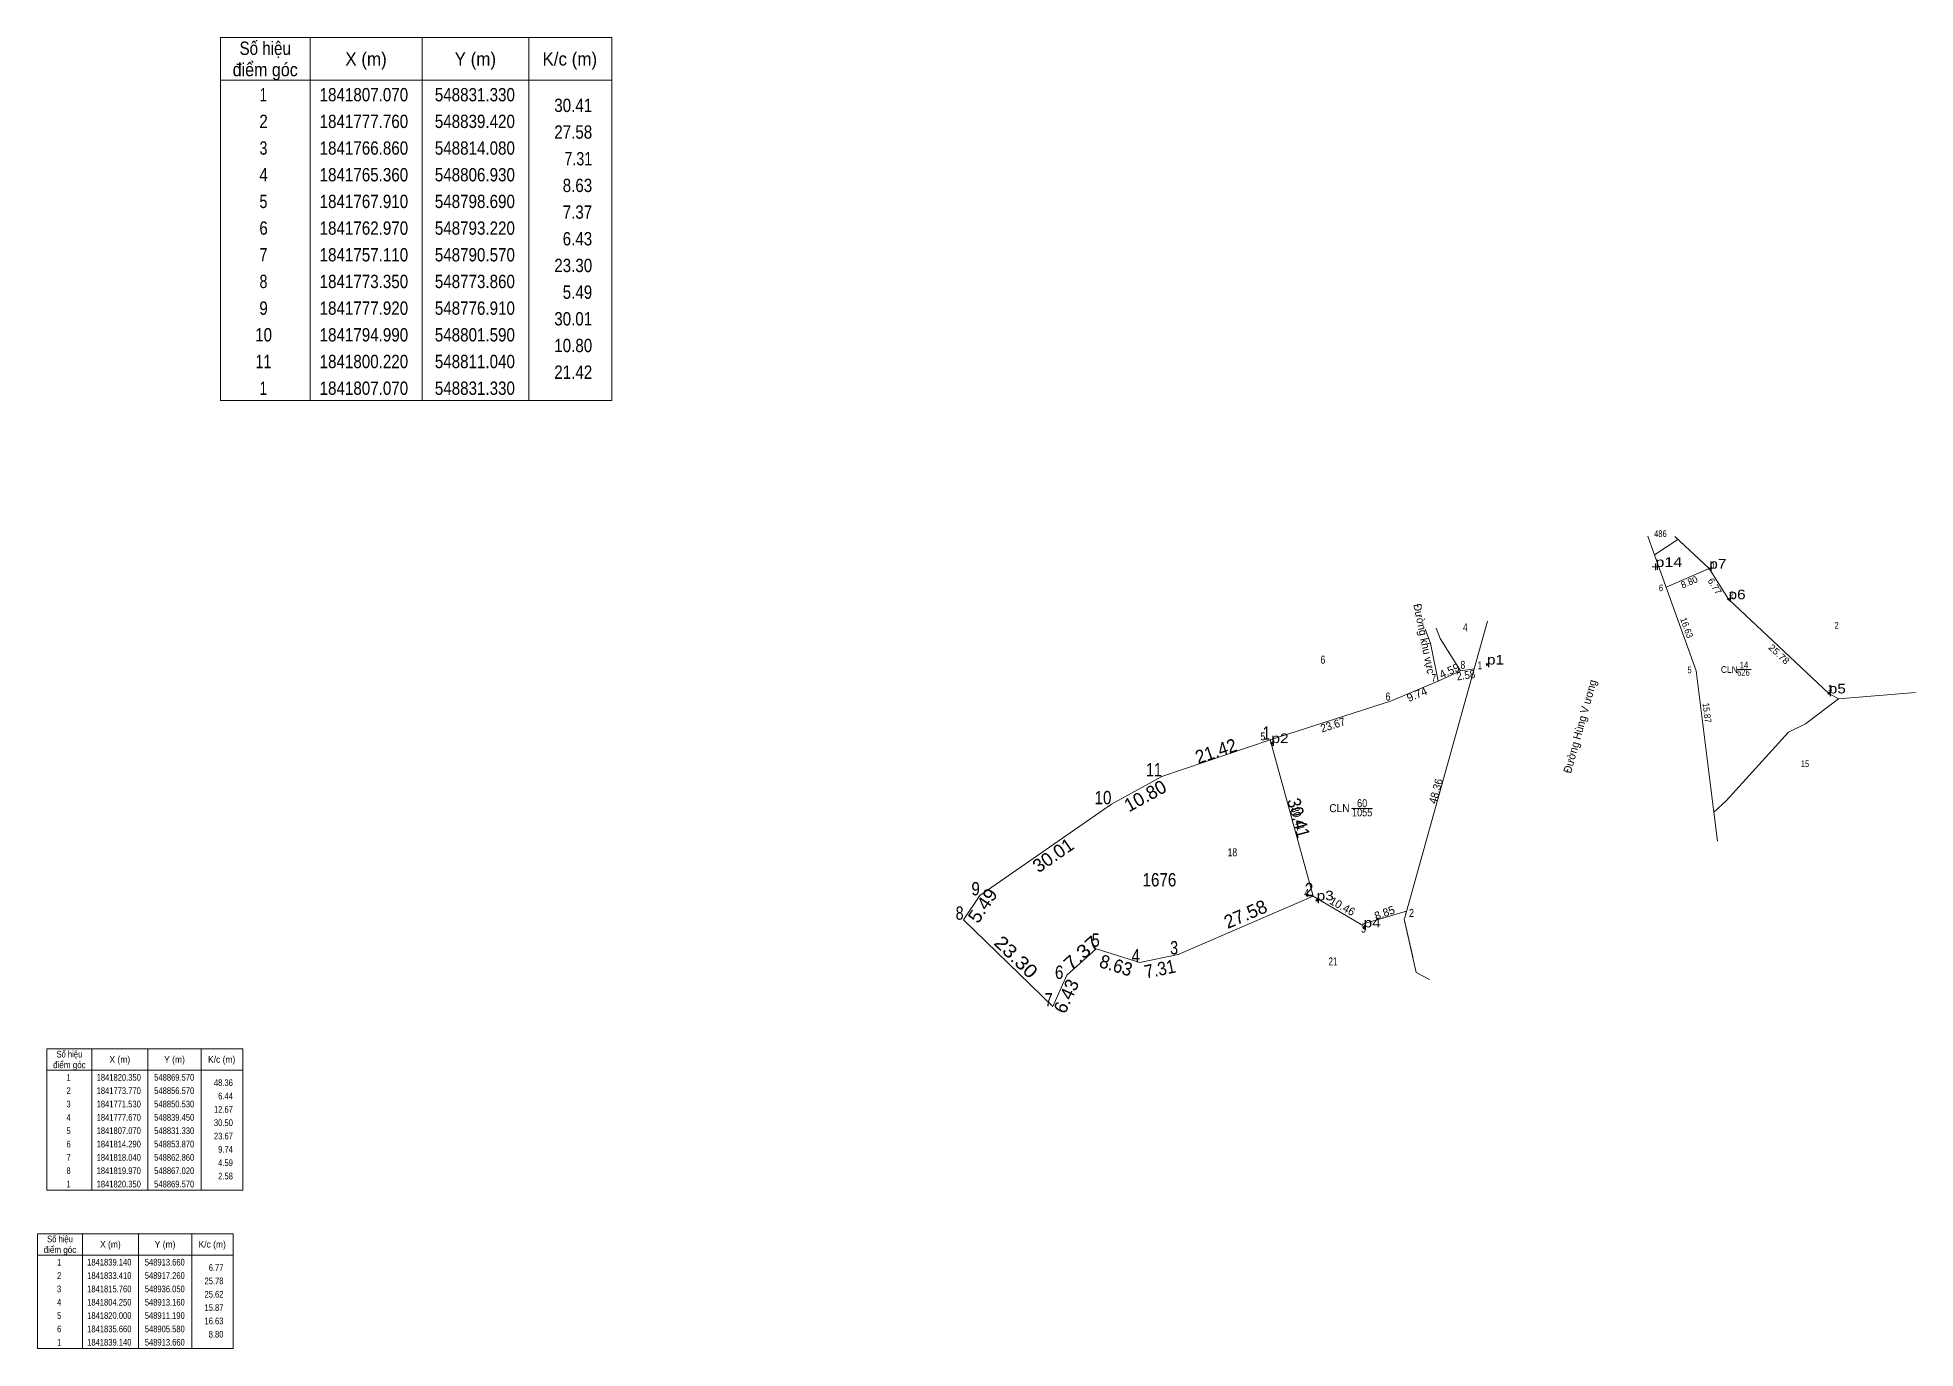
# Model space of a CAD drawing. Header units: metres. Extents: x 548068 to 548952, y 1841693 to 1842413.
# Drawn here: x 548600.3 to 548952.3, y 1841693 to 1841938.7 of the extents above; entities that cross this region are included whole.
import ezdxf
from ezdxf.enums import TextEntityAlignment as Align

# ---------------------------------------------------------------- set-up
doc = ezdxf.new("R2010")
doc.units = ezdxf.units.M
doc.header["$LTSCALE"] = 0.65
doc.header["$PDMODE"] = 32
doc.header["$PDSIZE"] = 0.325
for name, color, linetype, lineweight in [('1', 7, 'Continuous', 13), ('10', 7, 'Continuous', 13), ('36', 7, 'Continuous', 13), ('50', 7, 'Continuous', 13), ('63', 7, 'Continuous', 13), ('7', 7, 'Continuous', 13)]:
    doc.layers.add(name, color=color, linetype=linetype, lineweight=lineweight)
doc.layers.add('12', color=7, linetype='Continuous')

msp = doc.modelspace()

# ---------------------------------------------------------------- linework, layer by layer
at = {"layer": '1'}
msp.add_line((548869.57, 1841820.35), (548856.57, 1841773.77), dxfattribs=at)
msp.add_lwpolyline([(548831.33, 1841807.07), (548853.87, 1841814.29), (548862.86, 1841818.04), (548867.02, 1841819.97), (548869.57, 1841820.35)], dxfattribs=at)
msp.add_lwpolyline([(548831.33, 1841807.07), (548839.42, 1841777.76), (548814.08, 1841766.86), (548806.93, 1841765.36), (548798.69, 1841767.91), (548793.22, 1841762.97), (548790.57, 1841757.11), (548773.86, 1841773.35), (548776.91, 1841777.92), (548801.59, 1841794.99), (548811.04, 1841800.22)], close=True, dxfattribs=at)
at = {"layer": '10'}
for points in [[(548936.05, 1841815.76), (548917.26, 1841833.41), (548913.66, 1841839.14), (548905.58, 1841835.66)], [(548915.18, 1841788.07), (548914.51, 1841793.5), (548916.8, 1841795.61), (548928.52, 1841808.5), (548931.73, 1841810.07), (548937.9, 1841814.73), (548952.31, 1841815.92)], [(548937.9, 1841814.73), (548931.73, 1841810.07), (548928.52, 1841808.5), (548916.8, 1841795.61), (548914.51, 1841793.5)], [(548839.42, 1841777.76), (548848.43, 1841772.44), (548856.91, 1841774.98), (548856.57, 1841773.77), (548856.48, 1841773.43), (548858.73, 1841763.49), (548861.19, 1841762.16)]]:
    msp.add_lwpolyline(points, dxfattribs=at)
at = {"layer": '36'}
for p, q in [((548913.66, 1841839.14), (548907.19, 1841845.14)), ((548907.76, 1841844.61), (548903.4, 1841841.76)), ((548831.33, 1841807.07), (548839.42, 1841777.76)), ((548814.08, 1841766.86), (548839.42, 1841777.76))]:
    msp.add_line(p, q, dxfattribs=at)
for points in [[(548860.37, 1841827.83), (548861.42, 1841825.15), (548862.86, 1841818.04)], [(548869.57, 1841820.35), (548867.02, 1841819.97), (548863.2, 1841826.05), (548862.49, 1841827.99)], [(548831.33, 1841807.07), (548853.87, 1841814.29), (548862.86, 1841818.04), (548867.02, 1841819.97), (548869.57, 1841820.35)], [(548936.05, 1841815.76), (548937.9, 1841814.73), (548952.31, 1841815.92)], [(548831.33, 1841807.07), (548811.04, 1841800.22), (548801.59, 1841794.99), (548776.91, 1841777.92), (548773.86, 1841773.35), (548790.57, 1841757.11)], [(548814.08, 1841766.86), (548806.93, 1841765.36), (548798.69, 1841767.91), (548793.22, 1841762.97), (548790.57, 1841757.11)]]:
    msp.add_lwpolyline(points, dxfattribs=at)
at = {"layer": '50'}
for p, q in [((548903.23, 1841842.24), (548902.17, 1841845.21)), ((548869.57, 1841820.35), (548872.07, 1841829.31)), ((548856.57, 1841773.77), (548869.57, 1841820.35))]:
    msp.add_line(p, q, dxfattribs=at)
for points in [[(548914.51, 1841793.5), (548911.19, 1841820), (548903.23, 1841842.24)], [(548858.07, 1841766.42), (548856.48, 1841773.43), (548856.57, 1841773.77)]]:
    msp.add_lwpolyline(points, dxfattribs=at)
at = {"layer": '63'}
for p, q in [((548651.34, 1841938.66), (548651.34, 1841870.66)), ((548672.34, 1841938.66), (548672.34, 1841870.66)), ((548692.34, 1841938.66), (548692.34, 1841870.66)), ((548634.54, 1841930.66), (548707.94, 1841930.66)), ((548918.87, 1841820.27), (548921.49, 1841820.27)), ((548846.6, 1841794.22), (548850.55, 1841794.19)), ((548610.43, 1841749.16), (548610.43, 1841722.66)), ((548620.93, 1841749.16), (548620.93, 1841722.66)), ((548630.93, 1841749.16), (548630.93, 1841722.66)), ((548602.03, 1841745.16), (548638.73, 1841745.16)), ((548608.66, 1841714.52), (548608.66, 1841693.02)), ((548619.16, 1841714.52), (548619.16, 1841693.02)), ((548629.16, 1841714.52), (548629.16, 1841693.02)), ((548600.26, 1841710.52), (548636.96, 1841710.52))]:
    msp.add_line(p, q, dxfattribs=at)
for points in [[(548634.54, 1841938.66), (548707.94, 1841938.66), (548707.94, 1841870.66), (548634.54, 1841870.66)], [(548602.03, 1841749.16), (548638.73, 1841749.16), (548638.73, 1841722.66), (548602.03, 1841722.66)], [(548600.26, 1841714.52), (548636.96, 1841714.52), (548636.96, 1841693.02), (548600.26, 1841693.02)]]:
    msp.add_lwpolyline(points, close=True, dxfattribs=at)
at = {"layer": '7'}
for p, q in [((548904.19, 1841839.46), (548902.95, 1841839.46)), ((548903.57, 1841838.83), (548903.57, 1841840.08))]:
    msp.add_line(p, q, dxfattribs=at)
for p in [(548913.66, 1841839.14), (548917.26, 1841833.41), (548871.98, 1841821.18), (548936.05, 1841815.76), (548831.58, 1841806.45), (548840.06, 1841776.98), (548848.87, 1841771.92)]:
    msp.add_point(p, dxfattribs=at)

# ---------------------------------------------------------------- texts
at = {"layer": '1'}
for s, height, width, p in [('486', 1.25, 0.85, (548904.505, 1841845.07)), ('4', 1.5, 0.8, (548867.93, 1841827.4)), ('2', 1.25, 0.8, (548937.53, 1841827.91)), ('6', 1.5, 0.8, (548841.225, 1841821.34)), ('CLN', 1.25, 0.95, (548917.415, 1841819.61)), ('626', 1.25, 0.85, (548920.055, 1841819.07)), ('14', 1.25, 0.85, (548920.155, 1841820.44)), ('15', 1.25, 0.8, (548931.61, 1841801.96)), ('60', 1.5, 0.85, (548848.58, 1841794.44)), ('CLN', 1.5, 0.95, (548844.33, 1841793.51)), ('1055', 1.5, 0.85, (548848.585, 1841792.72)), ('18', 1.5, 0.8, (548824.255, 1841785.24)), ('21', 1.5, 0.75, (548843.105, 1841764.79))]:
    msp.add_text(s, height=height, dxfattribs=dict(at, width=width)).set_placement(p, align=Align.CENTER)
at = {"layer": '12'}
for s, width, p in [('p14', 1.25, (548903.57, 1841839.46)), ('p7', 1.2, (548913.66, 1841839.14)), ('p6', 1.2, (548917.26, 1841833.41)), ('p1', 1.2, (548871.98, 1841821.18)), ('p5', 1.2, (548936.05, 1841815.76)), ('p2', 1.2, (548831.58, 1841806.46)), ('p3', 1.2, (548840.06, 1841776.98)), ('p4', 1.2, (548848.86, 1841771.92))]:
    msp.add_text(s, height=1.8, dxfattribs=dict(at, width=width)).set_placement(p)
at = {"layer": '63'}
for s, height, width, p in [('Số hiệu', 2.5, 0.85, (548642.94, 1841935.41)), ('điểm góc', 2.5, 0.9, (548642.94, 1841931.41)), ('X (m)', 2.5, 0.95, (548661.84, 1841933.41)), ('Y (m)', 2.5, 0.95, (548682.335, 1841933.41)), ('K/c (m)', 2.5, 0.95, (548700.04, 1841933.41)), (' 1', 2.5, 0.75, (548642.235, 1841926.71)), ('1841807.070', 2.5, 0.85, (548661.44, 1841926.71)), ('548831.330', 2.5, 0.85, (548682.245, 1841926.71)), (' 2', 2.5, 0.85, (548642.24, 1841921.71)), ('1841777.760', 2.5, 0.85, (548661.44, 1841921.71)), ('548839.420', 2.5, 0.85, (548682.245, 1841921.71)), (' 3', 2.5, 0.8, (548642.24, 1841916.71)), ('1841766.860', 2.5, 0.85, (548661.44, 1841916.71)), ('548814.080', 2.5, 0.85, (548682.245, 1841916.71)), (' 4', 2.5, 0.85, (548642.235, 1841911.71)), ('1841765.360', 2.5, 0.85, (548661.44, 1841911.71)), ('548806.930', 2.5, 0.85, (548682.245, 1841911.71)), (' 5', 2.5, 0.8, (548642.24, 1841906.71)), ('1841767.910', 2.5, 0.85, (548661.44, 1841906.71)), ('548798.690', 2.5, 0.85, (548682.245, 1841906.71)), (' 6', 2.5, 0.85, (548642.24, 1841901.71)), ('1841762.970', 2.5, 0.85, (548661.44, 1841901.71)), ('548793.220', 2.5, 0.85, (548682.245, 1841901.71)), (' 7', 2.5, 0.8, (548642.24, 1841896.71)), ('1841757.110', 2.5, 0.85, (548661.44, 1841896.71)), ('548790.570', 2.5, 0.85, (548682.245, 1841896.71)), (' 8', 2.5, 0.8, (548642.24, 1841891.71)), ('1841773.350', 2.5, 0.85, (548661.44, 1841891.71)), ('548773.860', 2.5, 0.85, (548682.245, 1841891.71)), (' 9', 2.5, 0.85, (548642.235, 1841886.71)), ('1841777.920', 2.5, 0.85, (548661.44, 1841886.71)), ('548776.910', 2.5, 0.85, (548682.245, 1841886.71)), (' 10', 2.5, 0.85, (548642.235, 1841881.71)), ('1841794.990', 2.5, 0.85, (548661.44, 1841881.71)), ('548801.590', 2.5, 0.85, (548682.245, 1841881.71)), (' 11', 2.5, 0.8, (548642.235, 1841876.71)), ('1841800.220', 2.5, 0.85, (548661.44, 1841876.71)), ('548811.040', 2.5, 0.85, (548682.245, 1841876.71)), (' 1', 2.5, 0.75, (548642.235, 1841871.71)), ('1841807.070', 2.5, 0.85, (548661.44, 1841871.71)), ('548831.330', 2.5, 0.85, (548682.245, 1841871.71)), ('1676', 2.5, 0.85, (548810.58, 1841779.59)), ('điểm góc', 1.25, 0.9, (548606.23, 1841745.54)), ('Số hiệu', 1.25, 0.85, (548606.23, 1841747.54)), ('X (m)', 1.25, 0.95, (548615.68, 1841746.54)), ('Y (m)', 1.25, 0.95, (548625.935, 1841746.54)), ('K/c (m)', 1.25, 0.95, (548634.775, 1841746.54)), (' 1', 1.25, 0.75, (548605.88, 1841743.19)), ('1841820.350', 1.25, 0.85, (548615.48, 1841743.19)), ('548869.570', 1.25, 0.85, (548625.88, 1841743.19)), (' 3', 1.25, 0.8, (548605.875, 1841738.19)), (' 2', 1.25, 0.85, (548605.885, 1841740.69)), ('1841773.770', 1.25, 0.85, (548615.48, 1841740.69)), ('1841771.530', 1.25, 0.85, (548615.48, 1841738.19)), ('548856.570', 1.25, 0.85, (548625.88, 1841740.69)), ('548850.530', 1.25, 0.85, (548625.88, 1841738.19)), (' 4', 1.25, 0.85, (548605.88, 1841735.69)), ('1841777.670', 1.25, 0.85, (548615.48, 1841735.69)), ('548839.450', 1.25, 0.85, (548625.88, 1841735.69)), (' 5', 1.25, 0.8, (548605.885, 1841733.19)), ('1841807.070', 1.25, 0.85, (548615.48, 1841733.19)), ('548831.330', 1.25, 0.85, (548625.88, 1841733.19)), (' 6', 1.25, 0.85, (548605.885, 1841730.69)), (' 7', 1.25, 0.8, (548605.885, 1841728.19)), ('1841814.290', 1.25, 0.85, (548615.48, 1841730.69)), ('1841818.040', 1.25, 0.85, (548615.48, 1841728.19)), ('548853.870', 1.25, 0.85, (548625.88, 1841730.69)), ('548862.860', 1.25, 0.85, (548625.88, 1841728.19)), (' 8', 1.25, 0.8, (548605.885, 1841725.69)), ('1841819.970', 1.25, 0.85, (548615.48, 1841725.69)), ('548867.020', 1.25, 0.85, (548625.88, 1841725.69)), (' 1', 1.25, 0.75, (548605.88, 1841723.19)), ('1841820.350', 1.25, 0.85, (548615.48, 1841723.19)), ('548869.570', 1.25, 0.85, (548625.88, 1841723.19)), ('điểm góc', 1.25, 0.9, (548604.46, 1841710.9)), ('Số hiệu', 1.25, 0.85, (548604.46, 1841712.9)), ('X (m)', 1.25, 0.95, (548613.91, 1841711.9)), ('Y (m)', 1.25, 0.95, (548624.165, 1841711.9)), ('K/c (m)', 1.25, 0.95, (548633.005, 1841711.9)), (' 1', 1.25, 0.75, (548604.11, 1841708.55)), ('1841839.140', 1.25, 0.85, (548613.71, 1841708.55)), ('548913.660', 1.25, 0.85, (548624.11, 1841708.55)), (' 3', 1.25, 0.8, (548604.105, 1841703.55)), (' 2', 1.25, 0.85, (548604.115, 1841706.05)), ('1841833.410', 1.25, 0.85, (548613.71, 1841706.05)), ('1841815.760', 1.25, 0.85, (548613.71, 1841703.55)), ('548917.260', 1.25, 0.85, (548624.11, 1841706.05)), ('548936.050', 1.25, 0.85, (548624.11, 1841703.55)), (' 4', 1.25, 0.85, (548604.11, 1841701.05)), ('1841804.250', 1.25, 0.85, (548613.71, 1841701.05)), ('548913.160', 1.25, 0.85, (548624.11, 1841701.05)), (' 5', 1.25, 0.8, (548604.115, 1841698.55)), (' 6', 1.25, 0.85, (548604.115, 1841696.05)), ('1841820.000', 1.25, 0.85, (548613.71, 1841698.55)), ('1841835.660', 1.25, 0.85, (548613.71, 1841696.05)), ('548911.190', 1.25, 0.85, (548624.11, 1841698.55)), ('548905.580', 1.25, 0.85, (548624.11, 1841696.05)), (' 1', 1.25, 0.75, (548604.11, 1841693.55)), ('1841839.140', 1.25, 0.85, (548613.71, 1841693.55)), ('548913.660', 1.25, 0.85, (548624.11, 1841693.55))]:
    msp.add_text(s, height=height, dxfattribs=dict(at, width=width)).set_placement(p, align=Align.CENTER)
for s, height, width, p in [('30.41', 2.5, 0.85, (548704.24, 1841924.71)), ('27.58', 2.5, 0.85, (548704.24, 1841919.71)), ('7.31', 2.5, 0.8, (548704.24, 1841914.71)), ('8.63', 2.5, 0.85, (548704.24, 1841909.71)), ('7.37', 2.5, 0.85, (548704.24, 1841904.71)), ('6.43', 2.5, 0.85, (548704.24, 1841899.71)), ('23.30', 2.5, 0.85, (548704.24, 1841894.71)), ('5.49', 2.5, 0.85, (548704.24, 1841889.71)), ('30.01', 2.5, 0.85, (548704.24, 1841884.71)), ('10.80', 2.5, 0.85, (548704.24, 1841879.71)), ('21.42', 2.5, 0.85, (548704.24, 1841874.71)), (' 1', 1.25, 0.75, (548914.78, 1841839.12)), (' 6', 1.25, 0.85, (548905.01, 1841834.92)), (' 2', 1.25, 0.85, (548918.27, 1841833.61)), (' 8', 1.5, 0.8, (548867.91, 1841820.36)), (' 1', 1.5, 0.75, (548871.07, 1841820.27)), (' 5', 1.25, 0.8, (548910.35, 1841819.53)), (' 7', 1.5, 0.8, (548862.46, 1841817.88)), (' 3', 1.25, 0.8, (548936.72, 1841816.08)), (' 6', 1.5, 0.85, (548853.89, 1841814.42)), (' 1', 2.5, 0.75, (548831.33, 1841807.07)), (' 5', 1.5, 0.8, (548830.42, 1841806.95)), (' 11', 2.5, 0.8, (548811.04, 1841800.22)), (' 10', 2.5, 0.85, (548801.59, 1841794.99)), (' 9', 2.5, 0.85, (548776.91, 1841777.92)), (' 4', 1.5, 0.85, (548838.66, 1841777.62)), (' 2', 2.5, 0.85, (548839.42, 1841777.76)), (' 8', 2.5, 0.8, (548773.86, 1841773.35)), (' 2', 1.5, 0.85, (548858.31, 1841773.89)), (' 5', 2.5, 0.8, (548799.37, 1841768.29)), (' 3', 1.5, 0.8, (548849.27, 1841770.93)), (' 4', 2.5, 0.85, (548806.93, 1841765.36)), (' 3', 2.5, 0.8, (548814.08, 1841766.86)), (' 6', 2.5, 0.85, (548792.58, 1841762.26)), (' 7', 2.5, 0.8, (548790.57, 1841757.11)), ('48.36', 1.25, 0.85, (548636.88, 1841742.19)), ('6.44', 1.25, 0.85, (548636.88, 1841739.69)), ('30.50', 1.25, 0.85, (548636.88, 1841734.69)), ('12.67', 1.25, 0.85, (548636.88, 1841737.19)), ('23.67', 1.25, 0.85, (548636.88, 1841732.19)), ('4.59', 1.25, 0.85, (548636.88, 1841727.19)), ('9.74', 1.25, 0.85, (548636.88, 1841729.69)), ('2.58', 1.25, 0.85, (548636.88, 1841724.69)), ('6.77', 1.25, 0.85, (548635.11, 1841707.55)), ('25.78', 1.25, 0.85, (548635.11, 1841705.05)), ('25.62', 1.25, 0.85, (548635.11, 1841702.55)), ('15.87', 1.25, 0.85, (548635.11, 1841700.05)), ('16.63', 1.25, 0.85, (548635.11, 1841697.55)), ('8.80', 1.25, 0.85, (548635.11, 1841695.05))]:
    msp.add_text(s, height=height, dxfattribs=dict(at, width=width)).set_placement(p, align=Align.RIGHT)
for s, height, rotation, p in [('8.80', 1.25, 23.301, (548910.1378, 1841836.0623)), ('6.77', 1.25, 302.14, (548914.1608, 1841835.5025)), ('4.59', 1.5, 24.889, (548865.2494, 1841819.3134)), ('9.74', 1.5, 22.642, (548859.1363, 1841814.8901)), ('10.80', 2.5, 28.962, (548808.5197, 1841795.4718)), ('30.01', 2.5, 34.67, (548791.3639, 1841784.4088)), ('27.58', 2.5, 23.275, (548827.2111, 1841773.2507)), ('10.46', 1.5, 331.007, (548844.5265, 1841775.214)), ('8.85', 1.5, 20.348, (548853.0392, 1841773.9447)), ('6.43', 2.5, 65.667, (548794.2557, 1841758.5199))]:
    msp.add_text(s, height=height, rotation=rotation, dxfattribs=at).set_placement(p, align=Align.CENTER)
for s, height, rotation, width, p in [('Đường khu vực', 1.5, 281.449, 0.95, (548859.4885, 1841825.8639)), ('16.63', 1.25, 289.709, 0.95, (548908.8468, 1841827.8708)), ('25.78', 1.25, 316.792, 1.1, (548926.3021, 1841822.653)), ('2.58', 1.5, 8.476, 0.9, (548868.1195, 1841818.4322)), ('Đường Hùng V ương', 1.5, 74.406, 0.95, (548890.1399, 1841809.3834)), ('15.87', 1.25, 277.129, 0.9, (548912.6117, 1841812.0476)), ('23.67', 1.5, 17.761, 0.95, (548843.3312, 1841809.1507)), ('21.42', 2.5, 18.655, 0.95, (548821.5902, 1841803.7731)), ('48.36', 1.5, 74.406, 0.95, (548863.1201, 1841797.2534)), ('30.41', 2.5, 285.43, 0.9, (548835.4705, 1841792.0826)), ('30.41', 1.5, 285.44, 0.9, (548835.8432, 1841792.1197)), ('5.49', 2.5, 56.281, 1.05, (548778.4763, 1841775.3211)), ('23.30', 2.5, 315.817, 1.15, (548782.8338, 1841765.4839)), ('7.37', 2.5, 42.085, 1.15, (548796.7822, 1841766.192)), ('8.63', 2.5, 342.804, 0.95, (548802.0755, 1841763.603)), ('7.31', 2.5, 11.848, 0.9, (548810.9233, 1841762.9028))]:
    msp.add_text(s, height=height, rotation=rotation, dxfattribs=dict(at, width=width)).set_placement(p, align=Align.CENTER)

doc.saveas('drawing.dxf')
